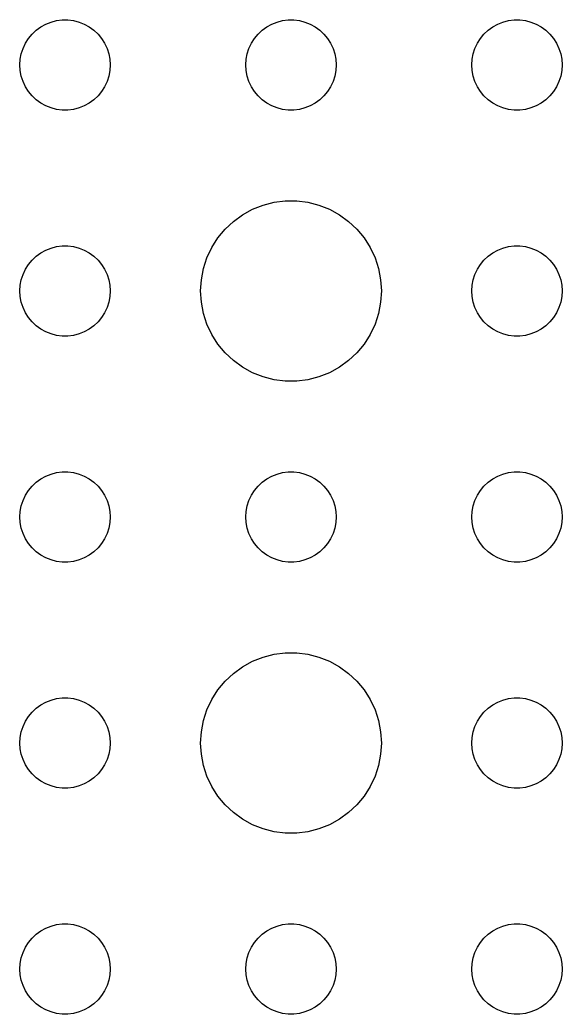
# Model space of a CAD drawing. Header units: metres. Extents: x -74 to 74, y -74 to 74.
# Drawn here: x -1.5 to 16.5, y -1.5 to 31.5 of the extents above; entities that cross this region are included whole.
import ezdxf

# ---------------------------------------------------------------- set-up
doc = ezdxf.new("R2010")
doc.units = ezdxf.units.M

msp = doc.modelspace()

# ---------------------------------------------------------------- linework, layer by layer
for p, q in [((-0.803726, 31.2665), (-0.638657, 31.3572)), ((-0.638657, 31.3572), (-0.463516, 31.4266)), ((-0.463516, 31.4266), (-0.281067, 31.4734)), ((-0.281067, 31.4734), (-0.094177, 31.497)), ((-0.094177, 31.497), (0.094177, 31.497)), ((0.094177, 31.497), (0.281067, 31.4734)), ((0.281067, 31.4734), (0.463516, 31.4266)), ((0.463516, 31.4266), (0.638657, 31.3572)), ((0.638657, 31.3572), (0.803726, 31.2665)), ((6.69626, 31.2665), (6.86133, 31.3572)), ((6.86133, 31.3572), (7.03647, 31.4266)), ((7.03647, 31.4266), (7.21892, 31.4734)), ((7.21892, 31.4734), (7.40581, 31.497)), ((7.40581, 31.497), (7.59418, 31.497)), ((7.59418, 31.497), (7.78107, 31.4734)), ((7.78107, 31.4734), (7.96352, 31.4266)), ((7.96352, 31.4266), (8.13866, 31.3572)), ((8.13866, 31.3572), (8.30373, 31.2665)), ((14.1963, 31.2665), (14.3613, 31.3572)), ((14.3613, 31.3572), (14.5365, 31.4266)), ((14.5365, 31.4266), (14.7189, 31.4734)), ((14.7189, 31.4734), (14.9058, 31.497)), ((14.9058, 31.497), (15.0942, 31.497)), ((15.0942, 31.497), (15.2811, 31.4734)), ((15.2811, 31.4734), (15.4635, 31.4266)), ((15.4635, 31.4266), (15.6387, 31.3572)), ((15.6387, 31.3572), (15.8037, 31.2665)), ((-1.21352, 30.8817), (-1.09344, 31.0268)), ((-1.09344, 31.0268), (-0.956131, 31.1558)), ((-0.956131, 31.1558), (-0.803726, 31.2665)), ((0.803726, 31.2665), (0.956131, 31.1558)), ((0.956131, 31.1558), (1.09344, 31.0268)), ((1.09344, 31.0268), (1.21352, 30.8817)), ((6.28647, 30.8817), (6.40654, 31.0268)), ((6.40654, 31.0268), (6.54385, 31.1558)), ((6.54385, 31.1558), (6.69626, 31.2665)), ((8.30373, 31.2665), (8.45613, 31.1558)), ((8.45613, 31.1558), (8.59344, 31.0268)), ((8.59344, 31.0268), (8.71352, 30.8817)), ((13.7865, 30.8817), (13.9065, 31.0268)), ((13.9065, 31.0268), (14.0439, 31.1558)), ((14.0439, 31.1558), (14.1963, 31.2665)), ((15.8037, 31.2665), (15.9561, 31.1558)), ((15.9561, 31.1558), (16.0934, 31.0268)), ((16.0934, 31.0268), (16.2135, 30.8817)), ((-1.39465, 30.5522), (-1.31445, 30.7226)), ((-1.31445, 30.7226), (-1.21352, 30.8817)), ((1.21352, 30.8817), (1.31445, 30.7226)), ((1.31445, 30.7226), (1.39465, 30.5522)), ((6.10533, 30.5522), (6.18553, 30.7226)), ((6.18553, 30.7226), (6.28647, 30.8817)), ((8.71352, 30.8817), (8.81445, 30.7226)), ((8.81445, 30.7226), (8.89465, 30.5522)), ((13.6053, 30.5522), (13.6855, 30.7226)), ((13.6855, 30.7226), (13.7865, 30.8817)), ((16.2135, 30.8817), (16.3145, 30.7226)), ((16.3145, 30.7226), (16.3947, 30.5522)), ((-1.48816, 30.188), (-1.45287, 30.373)), ((-1.45287, 30.373), (-1.39465, 30.5522)), ((1.39465, 30.5522), (1.45287, 30.373)), ((1.45287, 30.373), (1.48816, 30.188)), ((6.01183, 30.188), (6.04712, 30.373)), ((6.04712, 30.373), (6.10533, 30.5522)), ((8.89465, 30.5522), (8.95287, 30.373)), ((8.95287, 30.373), (8.98816, 30.188)), ((13.5118, 30.188), (13.5471, 30.373)), ((13.5471, 30.373), (13.6053, 30.5522)), ((16.3947, 30.5522), (16.4529, 30.373)), ((16.4529, 30.373), (16.4882, 30.188)), ((-1.5, 30), (-1.48816, 30.188)), ((1.48816, 30.188), (1.5, 30)), ((6, 30), (6.01183, 30.188)), ((8.98816, 30.188), (9, 30)), ((13.5, 30), (13.5118, 30.188)), ((16.4882, 30.188), (16.5, 30)), ((-1.48816, 29.812), (-1.5, 30)), ((-1.45287, 29.627), (-1.48816, 29.812)), ((1.48816, 29.812), (1.45287, 29.627)), ((1.5, 30), (1.48816, 29.812)), ((6.01183, 29.812), (6, 30)), ((6.04712, 29.627), (6.01183, 29.812)), ((8.98816, 29.812), (8.95287, 29.627)), ((9, 30), (8.98816, 29.812)), ((13.5118, 29.812), (13.5, 30)), ((13.5471, 29.627), (13.5118, 29.812)), ((16.4882, 29.812), (16.4529, 29.627)), ((16.5, 30), (16.4882, 29.812)), ((-1.39465, 29.4478), (-1.45287, 29.627)), ((-1.31445, 29.2774), (-1.39465, 29.4478)), ((1.39465, 29.4478), (1.31445, 29.2774)), ((1.45287, 29.627), (1.39465, 29.4478)), ((6.10533, 29.4478), (6.04712, 29.627)), ((6.18553, 29.2774), (6.10533, 29.4478)), ((8.89465, 29.4478), (8.81445, 29.2774)), ((8.95287, 29.627), (8.89465, 29.4478)), ((13.6053, 29.4478), (13.5471, 29.627)), ((13.6855, 29.2774), (13.6053, 29.4478)), ((16.3947, 29.4478), (16.3145, 29.2774)), ((16.4529, 29.627), (16.3947, 29.4478)), ((-1.21352, 29.1183), (-1.31445, 29.2774)), ((-1.09344, 28.9732), (-1.21352, 29.1183)), ((1.21352, 29.1183), (1.09344, 28.9732)), ((1.31445, 29.2774), (1.21352, 29.1183)), ((6.28647, 29.1183), (6.18553, 29.2774)), ((6.40654, 28.9732), (6.28647, 29.1183)), ((8.71352, 29.1183), (8.59344, 28.9732)), ((8.81445, 29.2774), (8.71352, 29.1183)), ((13.7865, 29.1183), (13.6855, 29.2774)), ((13.9065, 28.9732), (13.7865, 29.1183)), ((16.2135, 29.1183), (16.0934, 28.9732)), ((16.3145, 29.2774), (16.2135, 29.1183)), ((-0.956131, 28.8442), (-1.09344, 28.9732)), ((-0.803726, 28.7335), (-0.956131, 28.8442)), ((-0.638657, 28.6427), (-0.803726, 28.7335)), ((0.803726, 28.7335), (0.638657, 28.6427)), ((0.956131, 28.8442), (0.803726, 28.7335)), ((1.09344, 28.9732), (0.956131, 28.8442)), ((6.54385, 28.8442), (6.40654, 28.9732)), ((6.69626, 28.7335), (6.54385, 28.8442)), ((6.86133, 28.6427), (6.69626, 28.7335)), ((8.30373, 28.7335), (8.13866, 28.6427)), ((8.45613, 28.8442), (8.30373, 28.7335)), ((8.59344, 28.9732), (8.45613, 28.8442)), ((14.0439, 28.8442), (13.9065, 28.9732)), ((14.1963, 28.7335), (14.0439, 28.8442)), ((14.3613, 28.6427), (14.1963, 28.7335)), ((15.8037, 28.7335), (15.6387, 28.6427)), ((15.9561, 28.8442), (15.8037, 28.7335)), ((16.0934, 28.9732), (15.9561, 28.8442)), ((-0.463516, 28.5734), (-0.638657, 28.6427)), ((-0.281067, 28.5266), (-0.463516, 28.5734)), ((-0.094177, 28.503), (-0.281067, 28.5266)), ((0.094177, 28.503), (-0.094177, 28.503)), ((0.281067, 28.5266), (0.094177, 28.503)), ((0.463516, 28.5734), (0.281067, 28.5266)), ((0.638657, 28.6427), (0.463516, 28.5734)), ((7.03647, 28.5734), (6.86133, 28.6427)), ((7.21892, 28.5266), (7.03647, 28.5734)), ((7.40581, 28.503), (7.21892, 28.5266)), ((7.59418, 28.503), (7.40581, 28.503)), ((7.78107, 28.5266), (7.59418, 28.503)), ((7.96352, 28.5734), (7.78107, 28.5266)), ((8.13866, 28.6427), (7.96352, 28.5734)), ((14.5365, 28.5734), (14.3613, 28.6427)), ((14.7189, 28.5266), (14.5365, 28.5734)), ((14.9058, 28.503), (14.7189, 28.5266)), ((15.0942, 28.503), (14.9058, 28.503)), ((15.2811, 28.5266), (15.0942, 28.503)), ((15.4635, 28.5734), (15.2811, 28.5266)), ((15.6387, 28.6427), (15.4635, 28.5734)), ((6.57294, 25.3532), (6.93785, 25.4469)), ((6.93785, 25.4469), (7.31161, 25.4941)), ((7.31161, 25.4941), (7.68837, 25.4941)), ((7.68837, 25.4941), (8.06213, 25.4469)), ((8.06213, 25.4469), (8.42705, 25.3532)), ((5.89252, 25.033), (6.22266, 25.2145)), ((6.22266, 25.2145), (6.57294, 25.3532)), ((8.42705, 25.3532), (8.77733, 25.2145)), ((8.77733, 25.2145), (9.10747, 25.033)), ((5.31308, 24.5536), (5.58772, 24.8115)), ((5.58772, 24.8115), (5.89252, 25.033)), ((9.10747, 25.033), (9.41226, 24.8115)), ((9.41226, 24.8115), (9.6869, 24.5536)), ((5.07294, 24.2634), (5.31308, 24.5536)), ((9.6869, 24.5536), (9.92705, 24.2634)), ((4.87108, 23.9453), (5.07294, 24.2634)), ((9.92705, 24.2634), (10.1289, 23.9453)), ((-0.956131, 23.6558), (-0.803726, 23.7665)), ((-0.803726, 23.7665), (-0.638657, 23.8572)), ((-0.638657, 23.8572), (-0.463516, 23.9266)), ((-0.463516, 23.9266), (-0.281067, 23.9734)), ((-0.281067, 23.9734), (-0.094177, 23.997)), ((-0.094177, 23.997), (0.094177, 23.997)), ((0.094177, 23.997), (0.281067, 23.9734)), ((0.281067, 23.9734), (0.463516, 23.9266)), ((0.463516, 23.9266), (0.638657, 23.8572)), ((0.638657, 23.8572), (0.803726, 23.7665)), ((0.803726, 23.7665), (0.956131, 23.6558)), ((4.71066, 23.6044), (4.87108, 23.9453)), ((10.1289, 23.9453), (10.2893, 23.6044)), ((14.0439, 23.6558), (14.1963, 23.7665)), ((14.1963, 23.7665), (14.3613, 23.8572)), ((14.3613, 23.8572), (14.5365, 23.9266)), ((14.5365, 23.9266), (14.7189, 23.9734)), ((14.7189, 23.9734), (14.9058, 23.997)), ((14.9058, 23.997), (15.0942, 23.997)), ((15.0942, 23.997), (15.2811, 23.9734)), ((15.2811, 23.9734), (15.4635, 23.9266)), ((15.4635, 23.9266), (15.6387, 23.8572)), ((15.6387, 23.8572), (15.8037, 23.7665)), ((15.8037, 23.7665), (15.9561, 23.6558)), ((-1.21352, 23.3817), (-1.09344, 23.5268)), ((-1.09344, 23.5268), (-0.956131, 23.6558)), ((0.956131, 23.6558), (1.09344, 23.5268)), ((1.09344, 23.5268), (1.21352, 23.3817)), ((4.59424, 23.2461), (4.71066, 23.6044)), ((10.2893, 23.6044), (10.4057, 23.2461)), ((13.7865, 23.3817), (13.9065, 23.5268)), ((13.9065, 23.5268), (14.0439, 23.6558)), ((15.9561, 23.6558), (16.0934, 23.5268)), ((16.0934, 23.5268), (16.2135, 23.3817)), ((-1.39465, 23.0522), (-1.31445, 23.2226)), ((-1.31445, 23.2226), (-1.21352, 23.3817)), ((1.21352, 23.3817), (1.31445, 23.2226)), ((1.31445, 23.2226), (1.39465, 23.0522)), ((4.52365, 22.876), (4.59424, 23.2461)), ((10.4057, 23.2461), (10.4763, 22.876)), ((13.6053, 23.0522), (13.6855, 23.2226)), ((13.6855, 23.2226), (13.7865, 23.3817)), ((16.2135, 23.3817), (16.3145, 23.2226)), ((16.3145, 23.2226), (16.3947, 23.0522)), ((-1.48816, 22.688), (-1.45287, 22.873)), ((-1.45287, 22.873), (-1.39465, 23.0522)), ((1.39465, 23.0522), (1.45287, 22.873)), ((1.45287, 22.873), (1.48816, 22.688)), ((4.5, 22.5), (4.52365, 22.876)), ((10.4763, 22.876), (10.5, 22.5)), ((13.5118, 22.688), (13.5471, 22.873)), ((13.5471, 22.873), (13.6053, 23.0522)), ((16.3947, 23.0522), (16.4529, 22.873)), ((16.4529, 22.873), (16.4882, 22.688)), ((-1.5, 22.5), (-1.48816, 22.688)), ((-1.48816, 22.312), (-1.5, 22.5)), ((1.48816, 22.688), (1.5, 22.5)), ((1.5, 22.5), (1.48816, 22.312)), ((4.52365, 22.124), (4.5, 22.5)), ((10.5, 22.5), (10.4763, 22.124)), ((13.5, 22.5), (13.5118, 22.688)), ((13.5118, 22.312), (13.5, 22.5)), ((16.4882, 22.688), (16.5, 22.5)), ((16.5, 22.5), (16.4882, 22.312)), ((-1.45287, 22.127), (-1.48816, 22.312)), ((-1.39465, 21.9478), (-1.45287, 22.127)), ((1.45287, 22.127), (1.39465, 21.9478)), ((1.48816, 22.312), (1.45287, 22.127)), ((4.59424, 21.7539), (4.52365, 22.124)), ((10.4763, 22.124), (10.4057, 21.7539)), ((13.5471, 22.127), (13.5118, 22.312)), ((13.6053, 21.9478), (13.5471, 22.127)), ((16.4529, 22.127), (16.3947, 21.9478)), ((16.4882, 22.312), (16.4529, 22.127)), ((-1.31445, 21.7774), (-1.39465, 21.9478)), ((-1.21352, 21.6183), (-1.31445, 21.7774)), ((1.31445, 21.7774), (1.21352, 21.6183)), ((1.39465, 21.9478), (1.31445, 21.7774)), ((13.6855, 21.7774), (13.6053, 21.9478)), ((13.7865, 21.6183), (13.6855, 21.7774)), ((16.3145, 21.7774), (16.2135, 21.6183)), ((16.3947, 21.9478), (16.3145, 21.7774)), ((-1.09344, 21.4732), (-1.21352, 21.6183)), ((-0.956131, 21.3442), (-1.09344, 21.4732)), ((1.09344, 21.4732), (0.956131, 21.3442)), ((1.21352, 21.6183), (1.09344, 21.4732)), ((4.71066, 21.3956), (4.59424, 21.7539)), ((10.4057, 21.7539), (10.2893, 21.3956)), ((13.9065, 21.4732), (13.7865, 21.6183)), ((14.0439, 21.3442), (13.9065, 21.4732)), ((16.0934, 21.4732), (15.9561, 21.3442)), ((16.2135, 21.6183), (16.0934, 21.4732)), ((-0.803726, 21.2335), (-0.956131, 21.3442)), ((-0.638657, 21.1427), (-0.803726, 21.2335)), ((-0.463516, 21.0734), (-0.638657, 21.1427)), ((0.638657, 21.1427), (0.463516, 21.0734)), ((0.803726, 21.2335), (0.638657, 21.1427)), ((0.956131, 21.3442), (0.803726, 21.2335)), ((4.87108, 21.0547), (4.71066, 21.3956)), ((10.2893, 21.3956), (10.1289, 21.0547)), ((14.1963, 21.2335), (14.0439, 21.3442)), ((14.3613, 21.1427), (14.1963, 21.2335)), ((14.5365, 21.0734), (14.3613, 21.1427)), ((15.6387, 21.1427), (15.4635, 21.0734)), ((15.8037, 21.2335), (15.6387, 21.1427)), ((15.9561, 21.3442), (15.8037, 21.2335)), ((-0.281067, 21.0266), (-0.463516, 21.0734)), ((-0.094177, 21.003), (-0.281067, 21.0266)), ((0.094177, 21.003), (-0.094177, 21.003)), ((0.281067, 21.0266), (0.094177, 21.003)), ((0.463516, 21.0734), (0.281067, 21.0266)), ((5.07294, 20.7366), (4.87108, 21.0547)), ((10.1289, 21.0547), (9.92705, 20.7366)), ((14.7189, 21.0266), (14.5365, 21.0734)), ((14.9058, 21.003), (14.7189, 21.0266)), ((15.0942, 21.003), (14.9058, 21.003)), ((15.2811, 21.0266), (15.0942, 21.003)), ((15.4635, 21.0734), (15.2811, 21.0266)), ((5.31308, 20.4464), (5.07294, 20.7366)), ((9.92705, 20.7366), (9.6869, 20.4464)), ((5.58772, 20.1884), (5.31308, 20.4464)), ((5.89252, 19.967), (5.58772, 20.1884)), ((9.41226, 20.1884), (9.10747, 19.967)), ((9.6869, 20.4464), (9.41226, 20.1884)), ((6.22266, 19.7855), (5.89252, 19.967)), ((9.10747, 19.967), (8.77733, 19.7855)), ((6.57294, 19.6468), (6.22266, 19.7855)), ((6.93785, 19.5531), (6.57294, 19.6468)), ((7.31161, 19.5059), (6.93785, 19.5531)), ((7.68837, 19.5059), (7.31161, 19.5059)), ((8.06213, 19.5531), (7.68837, 19.5059)), ((8.42705, 19.6468), (8.06213, 19.5531)), ((8.77733, 19.7855), (8.42705, 19.6468)), ((-0.956131, 16.1558), (-0.803726, 16.2665)), ((-0.803726, 16.2665), (-0.638657, 16.3572)), ((-0.638657, 16.3572), (-0.463516, 16.4266)), ((-0.463516, 16.4266), (-0.281067, 16.4734)), ((-0.281067, 16.4734), (-0.094177, 16.497)), ((-0.094177, 16.497), (0.094177, 16.497)), ((0.094177, 16.497), (0.281067, 16.4734)), ((0.281067, 16.4734), (0.463516, 16.4266)), ((0.463516, 16.4266), (0.638657, 16.3572)), ((0.638657, 16.3572), (0.803726, 16.2665)), ((0.803726, 16.2665), (0.956131, 16.1558)), ((6.54385, 16.1558), (6.69626, 16.2665)), ((6.69626, 16.2665), (6.86133, 16.3572)), ((6.86133, 16.3572), (7.03647, 16.4266)), ((7.03647, 16.4266), (7.21892, 16.4734)), ((7.21892, 16.4734), (7.40581, 16.497)), ((7.40581, 16.497), (7.59418, 16.497)), ((7.59418, 16.497), (7.78107, 16.4734)), ((7.78107, 16.4734), (7.96352, 16.4266)), ((7.96352, 16.4266), (8.13866, 16.3572)), ((8.13866, 16.3572), (8.30373, 16.2665)), ((8.30373, 16.2665), (8.45613, 16.1558)), ((14.0439, 16.1558), (14.1963, 16.2665)), ((14.1963, 16.2665), (14.3613, 16.3572)), ((14.3613, 16.3572), (14.5365, 16.4266)), ((14.5365, 16.4266), (14.7189, 16.4734)), ((14.7189, 16.4734), (14.9058, 16.497)), ((14.9058, 16.497), (15.0942, 16.497)), ((15.0942, 16.497), (15.2811, 16.4734)), ((15.2811, 16.4734), (15.4635, 16.4266)), ((15.4635, 16.4266), (15.6387, 16.3572)), ((15.6387, 16.3572), (15.8037, 16.2665)), ((15.8037, 16.2665), (15.9561, 16.1558)), ((-1.31445, 15.7226), (-1.21352, 15.8817)), ((-1.21352, 15.8817), (-1.09344, 16.0268)), ((-1.09344, 16.0268), (-0.956131, 16.1558)), ((0.956131, 16.1558), (1.09344, 16.0268)), ((1.09344, 16.0268), (1.21352, 15.8817)), ((1.21352, 15.8817), (1.31445, 15.7226)), ((6.18553, 15.7226), (6.28647, 15.8817)), ((6.28647, 15.8817), (6.40654, 16.0268)), ((6.40654, 16.0268), (6.54385, 16.1558)), ((8.45613, 16.1558), (8.59344, 16.0268)), ((8.59344, 16.0268), (8.71352, 15.8817)), ((8.71352, 15.8817), (8.81445, 15.7226)), ((13.6855, 15.7226), (13.7865, 15.8817)), ((13.7865, 15.8817), (13.9065, 16.0268)), ((13.9065, 16.0268), (14.0439, 16.1558)), ((15.9561, 16.1558), (16.0934, 16.0268)), ((16.0934, 16.0268), (16.2135, 15.8817)), ((16.2135, 15.8817), (16.3145, 15.7226)), ((-1.45287, 15.373), (-1.39465, 15.5522)), ((-1.39465, 15.5522), (-1.31445, 15.7226)), ((1.31445, 15.7226), (1.39465, 15.5522)), ((1.39465, 15.5522), (1.45287, 15.373)), ((6.04712, 15.373), (6.10533, 15.5522)), ((6.10533, 15.5522), (6.18553, 15.7226)), ((8.81445, 15.7226), (8.89465, 15.5522)), ((8.89465, 15.5522), (8.95287, 15.373)), ((13.5471, 15.373), (13.6053, 15.5522)), ((13.6053, 15.5522), (13.6855, 15.7226)), ((16.3145, 15.7226), (16.3947, 15.5522)), ((16.3947, 15.5522), (16.4529, 15.373)), ((-1.5, 15), (-1.48816, 15.188)), ((-1.48816, 15.188), (-1.45287, 15.373)), ((1.45287, 15.373), (1.48816, 15.188)), ((1.48816, 15.188), (1.5, 15)), ((6, 15), (6.01183, 15.188)), ((6.01183, 15.188), (6.04712, 15.373)), ((8.95287, 15.373), (8.98816, 15.188)), ((8.98816, 15.188), (9, 15)), ((13.5, 15), (13.5118, 15.188)), ((13.5118, 15.188), (13.5471, 15.373)), ((16.4529, 15.373), (16.4882, 15.188)), ((16.4882, 15.188), (16.5, 15)), ((-1.48816, 14.812), (-1.5, 15)), ((1.5, 15), (1.48816, 14.812)), ((6.01183, 14.812), (6, 15)), ((9, 15), (8.98816, 14.812)), ((13.5118, 14.812), (13.5, 15)), ((16.5, 15), (16.4882, 14.812)), ((-1.45287, 14.627), (-1.48816, 14.812)), ((-1.39465, 14.4478), (-1.45287, 14.627)), ((1.45287, 14.627), (1.39465, 14.4478)), ((1.48816, 14.812), (1.45287, 14.627)), ((6.04712, 14.627), (6.01183, 14.812)), ((6.10533, 14.4478), (6.04712, 14.627)), ((8.95287, 14.627), (8.89465, 14.4478)), ((8.98816, 14.812), (8.95287, 14.627)), ((13.5471, 14.627), (13.5118, 14.812)), ((13.6053, 14.4478), (13.5471, 14.627)), ((16.4529, 14.627), (16.3947, 14.4478)), ((16.4882, 14.812), (16.4529, 14.627)), ((-1.31445, 14.2774), (-1.39465, 14.4478)), ((-1.21352, 14.1183), (-1.31445, 14.2774)), ((1.31445, 14.2774), (1.21352, 14.1183)), ((1.39465, 14.4478), (1.31445, 14.2774)), ((6.18553, 14.2774), (6.10533, 14.4478)), ((6.28647, 14.1183), (6.18553, 14.2774)), ((8.81445, 14.2774), (8.71352, 14.1183)), ((8.89465, 14.4478), (8.81445, 14.2774)), ((13.6855, 14.2774), (13.6053, 14.4478)), ((13.7865, 14.1183), (13.6855, 14.2774)), ((16.3145, 14.2774), (16.2135, 14.1183)), ((16.3947, 14.4478), (16.3145, 14.2774)), ((-1.09344, 13.9732), (-1.21352, 14.1183)), ((-0.956131, 13.8442), (-1.09344, 13.9732)), ((1.09344, 13.9732), (0.956131, 13.8442)), ((1.21352, 14.1183), (1.09344, 13.9732)), ((6.40654, 13.9732), (6.28647, 14.1183)), ((6.54385, 13.8442), (6.40654, 13.9732)), ((8.59344, 13.9732), (8.45613, 13.8442)), ((8.71352, 14.1183), (8.59344, 13.9732)), ((13.9065, 13.9732), (13.7865, 14.1183)), ((14.0439, 13.8442), (13.9065, 13.9732)), ((16.0934, 13.9732), (15.9561, 13.8442)), ((16.2135, 14.1183), (16.0934, 13.9732)), ((-0.803726, 13.7335), (-0.956131, 13.8442)), ((-0.638657, 13.6427), (-0.803726, 13.7335)), ((-0.463516, 13.5734), (-0.638657, 13.6427)), ((-0.281067, 13.5266), (-0.463516, 13.5734)), ((0.463516, 13.5734), (0.281067, 13.5266)), ((0.638657, 13.6427), (0.463516, 13.5734)), ((0.803726, 13.7335), (0.638657, 13.6427)), ((0.956131, 13.8442), (0.803726, 13.7335)), ((6.69626, 13.7335), (6.54385, 13.8442)), ((6.86133, 13.6427), (6.69626, 13.7335)), ((7.03647, 13.5734), (6.86133, 13.6427)), ((7.21892, 13.5266), (7.03647, 13.5734)), ((7.96352, 13.5734), (7.78107, 13.5266)), ((8.13866, 13.6427), (7.96352, 13.5734)), ((8.30373, 13.7335), (8.13866, 13.6427)), ((8.45613, 13.8442), (8.30373, 13.7335)), ((14.1963, 13.7335), (14.0439, 13.8442)), ((14.3613, 13.6427), (14.1963, 13.7335)), ((14.5365, 13.5734), (14.3613, 13.6427)), ((14.7189, 13.5266), (14.5365, 13.5734)), ((15.4635, 13.5734), (15.2811, 13.5266)), ((15.6387, 13.6427), (15.4635, 13.5734)), ((15.8037, 13.7335), (15.6387, 13.6427)), ((15.9561, 13.8442), (15.8037, 13.7335)), ((-0.094177, 13.5029), (-0.281067, 13.5266)), ((0.094177, 13.5029), (-0.094177, 13.5029)), ((0.281067, 13.5266), (0.094177, 13.5029)), ((7.40581, 13.5029), (7.21892, 13.5266)), ((7.59418, 13.5029), (7.40581, 13.5029)), ((7.78107, 13.5266), (7.59418, 13.5029)), ((14.9058, 13.5029), (14.7189, 13.5266)), ((15.0942, 13.5029), (14.9058, 13.5029)), ((15.2811, 13.5266), (15.0942, 13.5029)), ((6.22266, 10.2145), (6.57294, 10.3532)), ((6.57294, 10.3532), (6.93785, 10.4469)), ((6.93785, 10.4469), (7.31161, 10.4941)), ((7.31161, 10.4941), (7.68837, 10.4941)), ((7.68837, 10.4941), (8.06213, 10.4469)), ((8.06213, 10.4469), (8.42705, 10.3532)), ((8.42705, 10.3532), (8.77733, 10.2145)), ((5.58772, 9.81154), (5.89252, 10.033)), ((5.89252, 10.033), (6.22266, 10.2145)), ((8.77733, 10.2145), (9.10747, 10.033)), ((9.10747, 10.033), (9.41226, 9.81154)), ((5.31308, 9.55363), (5.58772, 9.81154)), ((9.41226, 9.81154), (9.6869, 9.55363)), ((4.87108, 8.94525), (5.07294, 9.26335)), ((5.07294, 9.26335), (5.31308, 9.55363)), ((9.6869, 9.55363), (9.92705, 9.26335)), ((9.92705, 9.26335), (10.1289, 8.94525)), ((-0.638657, 8.85724), (-0.463516, 8.92657)), ((-0.463516, 8.92657), (-0.281067, 8.97342)), ((-0.281067, 8.97342), (-0.094177, 8.99704)), ((-0.094177, 8.99704), (0.094177, 8.99704)), ((0.094177, 8.99704), (0.281067, 8.97342)), ((0.281067, 8.97342), (0.463516, 8.92657)), ((0.463516, 8.92657), (0.638657, 8.85724)), ((4.71066, 8.60437), (4.87108, 8.94525)), ((10.1289, 8.94525), (10.2893, 8.60437)), ((14.3613, 8.85724), (14.5365, 8.92657)), ((14.5365, 8.92657), (14.7189, 8.97342)), ((14.7189, 8.97342), (14.9058, 8.99704)), ((14.9058, 8.99704), (15.0942, 8.99704)), ((15.0942, 8.99704), (15.2811, 8.97342)), ((15.2811, 8.97342), (15.4635, 8.92657)), ((15.4635, 8.92657), (15.6387, 8.85724)), ((-1.09344, 8.52681), (-0.956131, 8.65576)), ((-0.956131, 8.65576), (-0.803726, 8.76648)), ((-0.803726, 8.76648), (-0.638657, 8.85724)), ((0.638657, 8.85724), (0.803726, 8.76648)), ((0.803726, 8.76648), (0.956131, 8.65576)), ((0.956131, 8.65576), (1.09344, 8.52681)), ((4.59424, 8.24606), (4.71066, 8.60437)), ((10.2893, 8.60437), (10.4057, 8.24606)), ((13.9065, 8.52681), (14.0439, 8.65576)), ((14.0439, 8.65576), (14.1963, 8.76648)), ((14.1963, 8.76648), (14.3613, 8.85724)), ((15.6387, 8.85724), (15.8037, 8.76648)), ((15.8037, 8.76648), (15.9561, 8.65576)), ((15.9561, 8.65576), (16.0934, 8.52681)), ((-1.31445, 8.22263), (-1.21352, 8.38167)), ((-1.21352, 8.38167), (-1.09344, 8.52681)), ((1.09344, 8.52681), (1.21352, 8.38167)), ((1.21352, 8.38167), (1.31445, 8.22263)), ((13.6855, 8.22263), (13.7865, 8.38167)), ((13.7865, 8.38167), (13.9065, 8.52681)), ((16.0934, 8.52681), (16.2135, 8.38167)), ((16.2135, 8.38167), (16.3145, 8.22263)), ((-1.45287, 7.87303), (-1.39465, 8.05219)), ((-1.39465, 8.05219), (-1.31445, 8.22263)), ((1.31445, 8.22263), (1.39465, 8.05219)), ((1.39465, 8.05219), (1.45287, 7.87303)), ((4.52365, 7.87599), (4.59424, 8.24606)), ((10.4057, 8.24606), (10.4763, 7.87599)), ((13.5471, 7.87303), (13.6053, 8.05219)), ((13.6053, 8.05219), (13.6855, 8.22263)), ((16.3145, 8.22263), (16.3947, 8.05219)), ((16.3947, 8.05219), (16.4529, 7.87303)), ((-1.5, 7.5), (-1.48816, 7.68799)), ((-1.48816, 7.68799), (-1.45287, 7.87303)), ((1.45287, 7.87303), (1.48816, 7.68799)), ((1.48816, 7.68799), (1.5, 7.5)), ((4.5, 7.5), (4.52365, 7.87599)), ((10.4763, 7.87599), (10.5, 7.5)), ((13.5, 7.5), (13.5118, 7.68799)), ((13.5118, 7.68799), (13.5471, 7.87303)), ((16.4529, 7.87303), (16.4882, 7.68799)), ((16.4882, 7.68799), (16.5, 7.5)), ((-1.48816, 7.312), (-1.5, 7.5)), ((-1.45287, 7.12695), (-1.48816, 7.312)), ((1.48816, 7.312), (1.45287, 7.12695)), ((1.5, 7.5), (1.48816, 7.312)), ((4.52365, 7.12399), (4.5, 7.5)), ((10.5, 7.5), (10.4763, 7.12399)), ((13.5118, 7.312), (13.5, 7.5)), ((13.5471, 7.12695), (13.5118, 7.312)), ((16.4882, 7.312), (16.4529, 7.12695)), ((16.5, 7.5), (16.4882, 7.312)), ((-1.39465, 6.9478), (-1.45287, 7.12695)), ((-1.31445, 6.77736), (-1.39465, 6.9478)), ((1.39465, 6.9478), (1.31445, 6.77736)), ((1.45287, 7.12695), (1.39465, 6.9478)), ((4.59424, 6.75392), (4.52365, 7.12399)), ((10.4763, 7.12399), (10.4057, 6.75392)), ((13.6053, 6.9478), (13.5471, 7.12695)), ((13.6855, 6.77736), (13.6053, 6.9478)), ((16.3947, 6.9478), (16.3145, 6.77736)), ((16.4529, 7.12695), (16.3947, 6.9478)), ((-1.21352, 6.61832), (-1.31445, 6.77736)), ((-1.09344, 6.47318), (-1.21352, 6.61832)), ((1.21352, 6.61832), (1.09344, 6.47318)), ((1.31445, 6.77736), (1.21352, 6.61832)), ((4.71066, 6.39561), (4.59424, 6.75392)), ((10.4057, 6.75392), (10.2893, 6.39561)), ((13.7865, 6.61832), (13.6855, 6.77736)), ((13.9065, 6.47318), (13.7865, 6.61832)), ((16.2135, 6.61832), (16.0934, 6.47318)), ((16.3145, 6.77736), (16.2135, 6.61832)), ((-0.956131, 6.34422), (-1.09344, 6.47318)), ((-0.803726, 6.23351), (-0.956131, 6.34422)), ((0.956131, 6.34422), (0.803726, 6.23351)), ((1.09344, 6.47318), (0.956131, 6.34422)), ((4.87108, 6.05473), (4.71066, 6.39561)), ((10.2893, 6.39561), (10.1289, 6.05473)), ((14.0439, 6.34422), (13.9065, 6.47318)), ((14.1963, 6.23351), (14.0439, 6.34422)), ((15.9561, 6.34422), (15.8037, 6.23351)), ((16.0934, 6.47318), (15.9561, 6.34422)), ((-0.638657, 6.14275), (-0.803726, 6.23351)), ((-0.463516, 6.07341), (-0.638657, 6.14275)), ((-0.281067, 6.02657), (-0.463516, 6.07341)), ((-0.094177, 6.00294), (-0.281067, 6.02657)), ((0.094177, 6.00294), (-0.094177, 6.00294)), ((0.281067, 6.02657), (0.094177, 6.00294)), ((0.463516, 6.07341), (0.281067, 6.02657)), ((0.638657, 6.14275), (0.463516, 6.07341)), ((0.803726, 6.23351), (0.638657, 6.14275)), ((5.07294, 5.73663), (4.87108, 6.05473)), ((10.1289, 6.05473), (9.92705, 5.73663)), ((14.3613, 6.14275), (14.1963, 6.23351)), ((14.5365, 6.07341), (14.3613, 6.14275)), ((14.7189, 6.02657), (14.5365, 6.07341)), ((14.9058, 6.00294), (14.7189, 6.02657)), ((15.0942, 6.00294), (14.9058, 6.00294)), ((15.2811, 6.02657), (15.0942, 6.00294)), ((15.4635, 6.07341), (15.2811, 6.02657)), ((15.6387, 6.14275), (15.4635, 6.07341)), ((15.8037, 6.23351), (15.6387, 6.14275)), ((5.31308, 5.44635), (5.07294, 5.73663)), ((9.92705, 5.73663), (9.6869, 5.44635)), ((5.58772, 5.18845), (5.31308, 5.44635)), ((9.6869, 5.44635), (9.41226, 5.18845)), ((5.89252, 4.96701), (5.58772, 5.18845)), ((6.22266, 4.78551), (5.89252, 4.96701)), ((9.10747, 4.96701), (8.77733, 4.78551)), ((9.41226, 5.18845), (9.10747, 4.96701)), ((6.57294, 4.64682), (6.22266, 4.78551)), ((6.93785, 4.55313), (6.57294, 4.64682)), ((8.42705, 4.64682), (8.06213, 4.55313)), ((8.77733, 4.78551), (8.42705, 4.64682)), ((7.31161, 4.50591), (6.93785, 4.55313)), ((7.68837, 4.50591), (7.31161, 4.50591)), ((8.06213, 4.55313), (7.68837, 4.50591)), ((-0.803726, 1.26648), (-0.638657, 1.35724)), ((-0.638657, 1.35724), (-0.463516, 1.42657)), ((-0.463516, 1.42657), (-0.281067, 1.47342)), ((-0.281067, 1.47342), (-0.094177, 1.49704)), ((-0.094177, 1.49704), (0.094177, 1.49704)), ((0.094177, 1.49704), (0.281067, 1.47342)), ((0.281067, 1.47342), (0.463516, 1.42657)), ((0.463516, 1.42657), (0.638657, 1.35724)), ((0.638657, 1.35724), (0.803726, 1.26648)), ((6.69626, 1.26648), (6.86133, 1.35724)), ((6.86133, 1.35724), (7.03647, 1.42657)), ((7.03647, 1.42657), (7.21892, 1.47342)), ((7.21892, 1.47342), (7.40581, 1.49704)), ((7.40581, 1.49704), (7.59418, 1.49704)), ((7.59418, 1.49704), (7.78107, 1.47342)), ((7.78107, 1.47342), (7.96352, 1.42657)), ((7.96352, 1.42657), (8.13866, 1.35724)), ((8.13866, 1.35724), (8.30373, 1.26648)), ((14.1963, 1.26648), (14.3613, 1.35724)), ((14.3613, 1.35724), (14.5365, 1.42657)), ((14.5365, 1.42657), (14.7189, 1.47342)), ((14.7189, 1.47342), (14.9058, 1.49704)), ((14.9058, 1.49704), (15.0942, 1.49704)), ((15.0942, 1.49704), (15.2811, 1.47342)), ((15.2811, 1.47342), (15.4635, 1.42657)), ((15.4635, 1.42657), (15.6387, 1.35724)), ((15.6387, 1.35724), (15.8037, 1.26648)), ((-1.21352, 0.881668), (-1.09344, 1.02681)), ((-1.09344, 1.02681), (-0.956131, 1.15576)), ((-0.956131, 1.15576), (-0.803726, 1.26648)), ((0.803726, 1.26648), (0.956131, 1.15576)), ((0.956131, 1.15576), (1.09344, 1.02681)), ((1.09344, 1.02681), (1.21352, 0.881668)), ((6.28647, 0.881668), (6.40654, 1.02681)), ((6.40654, 1.02681), (6.54385, 1.15576)), ((6.54385, 1.15576), (6.69626, 1.26648)), ((8.30373, 1.26648), (8.45613, 1.15576)), ((8.45613, 1.15576), (8.59344, 1.02681)), ((8.59344, 1.02681), (8.71352, 0.881668)), ((13.7865, 0.881668), (13.9065, 1.02681)), ((13.9065, 1.02681), (14.0439, 1.15576)), ((14.0439, 1.15576), (14.1963, 1.26648)), ((15.8037, 1.26648), (15.9561, 1.15576)), ((15.9561, 1.15576), (16.0934, 1.02681)), ((16.0934, 1.02681), (16.2135, 0.881668)), ((-1.39465, 0.552185), (-1.31445, 0.722626)), ((-1.31445, 0.722626), (-1.21352, 0.881668)), ((1.21352, 0.881668), (1.31445, 0.722626)), ((1.31445, 0.722626), (1.39465, 0.552185)), ((6.10533, 0.552185), (6.18553, 0.722626)), ((6.18553, 0.722626), (6.28647, 0.881668)), ((8.71352, 0.881668), (8.81445, 0.722626)), ((8.81445, 0.722626), (8.89465, 0.552185)), ((13.6053, 0.552185), (13.6855, 0.722626)), ((13.6855, 0.722626), (13.7865, 0.881668)), ((16.2135, 0.881668), (16.3145, 0.722626)), ((16.3145, 0.722626), (16.3947, 0.552185)), ((-1.48816, 0.187988), (-1.45287, 0.373032)), ((-1.45287, 0.373032), (-1.39465, 0.552185)), ((1.39465, 0.552185), (1.45287, 0.373032)), ((1.45287, 0.373032), (1.48816, 0.187988)), ((6.01183, 0.187988), (6.04712, 0.373032)), ((6.04712, 0.373032), (6.10533, 0.552185)), ((8.89465, 0.552185), (8.95287, 0.373032)), ((8.95287, 0.373032), (8.98816, 0.187988)), ((13.5118, 0.187988), (13.5471, 0.373032)), ((13.5471, 0.373032), (13.6053, 0.552185)), ((16.3947, 0.552185), (16.4529, 0.373032)), ((16.4529, 0.373032), (16.4882, 0.187988)), ((-1.5, 0), (-1.48816, 0.187988)), ((-1.48816, -0.187988), (-1.5, 0)), ((1.48816, 0.187988), (1.5, 0)), ((1.5, 0), (1.48816, -0.187988)), ((6, 0), (6.01183, 0.187988)), ((6.01183, -0.187988), (6, 0)), ((8.98816, 0.187988), (9, 0)), ((9, 0), (8.98816, -0.187988)), ((13.5, 0), (13.5118, 0.187988)), ((13.5118, -0.187988), (13.5, 0)), ((16.4882, 0.187988), (16.5, 0)), ((16.5, 0), (16.4882, -0.187988)), ((-1.45287, -0.373032), (-1.48816, -0.187988)), ((1.48816, -0.187988), (1.45287, -0.373032)), ((6.04712, -0.373032), (6.01183, -0.187988)), ((8.98816, -0.187988), (8.95287, -0.373032)), ((13.5471, -0.373032), (13.5118, -0.187988)), ((16.4882, -0.187988), (16.4529, -0.373032)), ((-1.39465, -0.552185), (-1.45287, -0.373032)), ((-1.31445, -0.722626), (-1.39465, -0.552185)), ((1.39465, -0.552185), (1.31445, -0.722626)), ((1.45287, -0.373032), (1.39465, -0.552185)), ((6.10533, -0.552185), (6.04712, -0.373032)), ((6.18553, -0.722626), (6.10533, -0.552185)), ((8.89465, -0.552185), (8.81445, -0.722626)), ((8.95287, -0.373032), (8.89465, -0.552185)), ((13.6053, -0.552185), (13.5471, -0.373032)), ((13.6855, -0.722626), (13.6053, -0.552185)), ((16.3947, -0.552185), (16.3145, -0.722626)), ((16.4529, -0.373032), (16.3947, -0.552185)), ((-1.21352, -0.881668), (-1.31445, -0.722626)), ((-1.09344, -1.02681), (-1.21352, -0.881668)), ((1.21352, -0.881668), (1.09344, -1.02681)), ((1.31445, -0.722626), (1.21352, -0.881668)), ((6.28647, -0.881668), (6.18553, -0.722626)), ((6.40654, -1.02681), (6.28647, -0.881668)), ((8.71352, -0.881668), (8.59344, -1.02681)), ((8.81445, -0.722626), (8.71352, -0.881668)), ((13.7865, -0.881668), (13.6855, -0.722626)), ((13.9065, -1.02681), (13.7865, -0.881668)), ((16.2135, -0.881668), (16.0934, -1.02681)), ((16.3145, -0.722626), (16.2135, -0.881668)), ((-0.956131, -1.15576), (-1.09344, -1.02681)), ((-0.803726, -1.26648), (-0.956131, -1.15576)), ((-0.638657, -1.35724), (-0.803726, -1.26648)), ((0.803726, -1.26648), (0.638657, -1.35724)), ((0.956131, -1.15576), (0.803726, -1.26648)), ((1.09344, -1.02681), (0.956131, -1.15576)), ((6.54385, -1.15576), (6.40654, -1.02681)), ((6.69626, -1.26648), (6.54385, -1.15576)), ((6.86133, -1.35724), (6.69626, -1.26648)), ((8.30373, -1.26648), (8.13866, -1.35724)), ((8.45613, -1.15576), (8.30373, -1.26648)), ((8.59344, -1.02681), (8.45613, -1.15576)), ((14.0439, -1.15576), (13.9065, -1.02681)), ((14.1963, -1.26648), (14.0439, -1.15576)), ((14.3613, -1.35724), (14.1963, -1.26648)), ((15.8037, -1.26648), (15.6387, -1.35724)), ((15.9561, -1.15576), (15.8037, -1.26648)), ((16.0934, -1.02681), (15.9561, -1.15576)), ((-0.463516, -1.42657), (-0.638657, -1.35724)), ((-0.281067, -1.47342), (-0.463516, -1.42657)), ((-0.094177, -1.49704), (-0.281067, -1.47342)), ((0.094177, -1.49704), (-0.094177, -1.49704)), ((0.281067, -1.47342), (0.094177, -1.49704)), ((0.463516, -1.42657), (0.281067, -1.47342)), ((0.638657, -1.35724), (0.463516, -1.42657)), ((7.03647, -1.42657), (6.86133, -1.35724)), ((7.21892, -1.47342), (7.03647, -1.42657)), ((7.40581, -1.49704), (7.21892, -1.47342)), ((7.59418, -1.49704), (7.40581, -1.49704)), ((7.78107, -1.47342), (7.59418, -1.49704)), ((7.96352, -1.42657), (7.78107, -1.47342)), ((8.13866, -1.35724), (7.96352, -1.42657)), ((14.5365, -1.42657), (14.3613, -1.35724)), ((14.7189, -1.47342), (14.5365, -1.42657)), ((14.9058, -1.49704), (14.7189, -1.47342)), ((15.0942, -1.49704), (14.9058, -1.49704)), ((15.2811, -1.47342), (15.0942, -1.49704)), ((15.4635, -1.42657), (15.2811, -1.47342)), ((15.6387, -1.35724), (15.4635, -1.42657))]:
    msp.add_line(p, q)

doc.saveas('drawing.dxf')
